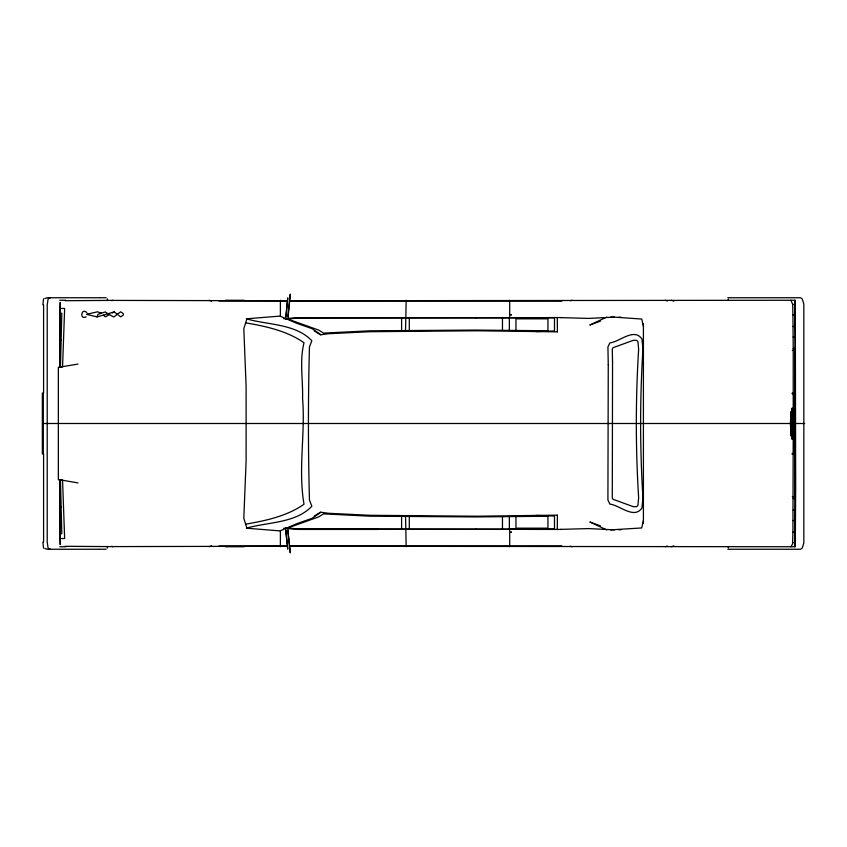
<?xml version="1.0" encoding="UTF-8"?>
<svg xmlns="http://www.w3.org/2000/svg" width="847" height="847" viewBox="0 0 847 847"><rect width="100%" height="100%" fill="white"/><g stroke="black" fill="none" stroke-linecap="round" stroke-linejoin="round"><path stroke-width="1.27" d="M289.558 546.241L795.301 546.739L795.672 487.703L795.301 300.262L289.558 300.759M77.988 482.928L59.745 479.751L60.211 544.632L60.084 480.164L58.348 479.741L58.348 367.259L60.042 366.889L60.211 302.368L59.745 367.249L60.465 367.005L61.82 313.263L59.745 313.263M792.548 433.812L792.58 426.983M792.591 425.385L792.453 423.235M557.379 515.167L557.305 529.439M793.216 435.178L792.908 533.441L792.538 544.018L790.929 546.739M794.687 300.262L795.259 360.896L794.687 546.739M792.443 433.24L792.39 419.996L791.617 419.996L792.093 424.029M792.04 415.242L792.771 408.169L793.491 423.669M792.464 415.242L792.517 411.398L791.871 411.398L791.183 411.769L790.622 423.5L791.183 435.633L791.924 436.036L792.538 436.036L792.57 430.414L792.728 435.125L792.686 414.501L792.781 433.124M792.125 416.216L792.728 419.879M792.358 432.976L792.421 429.757M792.21 412.203L792.538 436.036M246.879 318.917L243.809 328.689L246.106 386.041L246.117 423.5L246.106 460.959L243.809 518.311L246.879 528.083M791.871 411.398L791.765 415.242L792.559 415.242L792.718 412.203L792.813 423.669M791.956 415.242L792.104 412.203M287.906 315.846L290.277 294.153L287.906 319.15L285.841 319.245L287.747 298.43M59.745 496.924L59.745 490.593M285.841 316.079L287.747 297.805M405.84 317.71L406.147 300.262M107.378 548.168L107.548 546.58L65.155 546.294M42.879 304.888L43.525 298.832M59.745 356.407L59.745 350.076M728.155 300.262L728.335 299.055M643.413 520.556L641.73 527.956L610.56 529.883M59.745 331.897L60.698 325.566L59.745 320.537M101.46 313.125A35.489 0.858 17.7 0 1 97.416 311.823L86.521 314.343L97.056 316.916L97.998 314.343A31.508 0.773 -18.2 0 1 105.261 311.929A35.945 2.996 32.8 0 1 108.882 314.343A31.477 1.588 28.6 0 0 113.773 317.022A34.939 1.27 -37 0 0 120.645 311.812L123.09 313.464A18.348 4.754 0 0 1 123.09 315.211L120.645 316.863A38.443 2.297 37.2 0 0 118.824 315.465M59.745 526.463L60.698 521.434L59.745 515.103M792.697 435.834L792.03 439.286L791.934 436.449L791.034 435.909L790.399 423.5L791.034 411.494L791.892 411.028L791.966 408.169L792.697 411.695M405.851 317.636L405.512 330.552M378.535 529.439L297.784 529.439L287.906 528.581M793.152 435.527L792.94 426.983L791.426 427.047L791.532 424.029L792.983 423.235L792.548 414.966M65.155 300.706L107.548 300.42L107.378 298.832M314.279 516.088L320.59 512.107M50.397 297.752L48.12 298.832L47.21 304.888L47.21 542.112L48.12 548.168L50.397 549.248M86.182 316.82C79.279 320.261 81.344 307.196 86.849 312.607M606.748 317.106L589.84 325.004L600.407 321.161M106.648 300.399L286.942 300.759M111.698 300.664L112.767 300.262M209.114 546.739L211.57 545.817M60.465 367.005L77.988 364.072M44.817 298.557L47.22 297.752L99.258 297.752M561.836 301.14L289.558 300.971M97.056 316.916L114.207 311.94A38.443 2.297 37.2 0 1 117.902 314.756M665.191 546.739L667.394 546.05M671.068 546.739L673.841 545.87M287.906 318.419L298.038 317.636L547.977 317.636M794.084 453.441L794.084 393.876M570.349 300.706L572.117 300.262M791.701 429.058L791.723 429.831L792.421 429.313M792.474 411.642L793.131 411.928L793.417 423.5L792.792 439.286L791.797 423.5L792.104 411.494L791.49 423.5L792.125 436.036L792.146 430.414L792.21 435.125M245.514 524.229L246.339 524.049C266.392 520.587 287.239 515.982 304.031 504.23C297.922 469.736 305.492 433.473 302.57 398.535C303.099 380.197 299.393 360.695 304.031 342.77C287.239 331.018 266.392 326.413 246.339 322.951L245.514 322.771M791.723 429.831L792.781 429.757M791.829 429.058L791.924 436.036M285.841 316.365L287.906 316.143M283.756 318.737L285.841 318.578M618.734 529.798L621.338 529.64M643.413 326.444L641.73 319.044L614.361 317.138L588.623 318.408L560.513 317.625M536.13 331.601L554.489 330.944L554.489 317.826L298.388 318.091L287.546 318.938L318.641 330.086L323.565 333.115L370.033 330.806L475.749 330.065L547.935 330.775L547.935 318.832L515.961 318.832L515.961 330.446M795.153 326.466L793.036 326.466M557.379 515.145L477.2 516.215L370.001 515.294L328.35 513.271L320.928 512.234L312.109 518.311L296.736 523.711L280.039 530.9L246.339 528.189C267.557 521.996 295.698 523.382 311.855 506.22L309.462 500.154C308.086 449.111 308.086 397.889 309.462 346.847L311.855 340.78C295.698 323.618 267.557 325.004 246.339 318.811L280.029 316.1L296.736 323.289L312.109 328.689L320.928 334.766L328.35 333.729L370.001 331.706L477.2 330.785L557.379 331.855M793.141 336.915L795.195 336.905M793.036 520.534L795.153 520.534M475.749 529.364L476.342 529.364M560.513 529.375L588.623 528.592L614.361 529.862M218.886 300.971L286.942 300.971M508.348 317.646L509.693 317.646M547.935 317.583L561.116 317.561M515.961 516.554L515.961 528.168L547.935 528.168L547.935 516.225L475.749 516.935L370.033 516.194L323.565 513.885L318.641 516.914L287.546 528.062L298.388 528.909L554.489 529.174L554.489 516.056L536.13 515.4M508.348 529.354L561.116 529.439M99.84 297.752L106.14 297.752M727.848 297.752L800.563 297.752L802.289 299.055L803.835 304.041L803.835 542.959L802.289 547.945L800.563 549.248L727.848 549.248M59.745 300.262L65.748 300.262M225.207 300.262L244.201 300.262M790.929 300.262L792.686 304.401L794.941 304.401M87.093 314.343L88.395 314.343M792.686 304.401L792.919 314.777L795.068 314.777M59.745 340.071L60.942 340.071M792.347 350.372L794.624 350.372L795.238 348.466L793.216 348.466L792.919 314.777M792.125 393.114L794.613 393.135L795.047 395.009L795.037 452.552L794.613 454.193L792.125 454.204M792.125 393.876L794.592 393.887L794.846 395.041L794.846 452.457L794.592 453.431L792.125 453.441M792.75 416.216L791.087 416.216L791.013 418.259L791.829 419.043M792.316 418.407L792.908 418.407L792.813 411.642M42.879 423.5L792.538 423.5M794.645 423.5L804.65 423.5M792.316 425.385L792.961 425.385L792.803 423.235M792.57 430.414L791.109 430.361L791.034 427.809M792.347 496.628L794.624 496.628L795.238 498.534L793.216 498.534L794.624 496.628L794.645 453.346M59.745 506.93L60.942 506.93M554.489 529.375L297.869 529.354M792.919 532.223L795.068 532.223M59.745 533.737L61.82 533.737L60.465 479.995M59.745 538.544L64.637 538.544L62.562 480.111L59.745 480.048M792.686 542.599L794.941 542.599M286.942 546.029L218.886 546.029M289.558 546.029L561.836 545.86M286.942 546.241L106.648 546.601M59.745 546.739L65.748 546.739M225.207 546.739L244.201 546.739M99.258 549.248L47.22 549.248L44.817 548.443M99.84 549.248L106.14 549.248M795.195 510.095L793.141 510.085M610.56 317.117L614.361 317.138M475.749 317.636L476.342 317.636M618.734 317.202L621.338 317.36M283.756 528.263L285.841 528.422M287.906 530.857L287.906 527.85L285.841 527.755L285.841 530.635L287.906 530.857L290.277 552.847L287.906 531.154M570.349 546.294L572.117 546.739M671.068 300.262L673.841 301.13M665.191 300.262L667.394 300.95M600.407 525.839L589.84 521.996L606.748 529.894M209.114 300.262L211.57 301.183M111.698 546.336L112.767 546.739M314.279 330.912L320.59 334.893M405.851 529.364L405.512 516.448M791.617 419.996L791.818 421.806L792.834 421.806L791.68 418.259M792.39 419.996L792.421 421.806M791.881 427.047L791.934 424.029M792.21 424.029L791.977 419.996L792.072 421.806M728.155 546.739L728.335 547.945M42.879 542.112L43.525 548.168M285.841 530.635L287.747 548.57M405.84 529.29L406.147 546.739M285.841 530.921L287.747 549.195M791.977 430.414L792.104 435.125M791.5 430.361L791.32 429.058L792.432 429.058L792.443 429.831M792.347 424.029L792.136 430.361M792.009 429.058L792.019 429.831L792.146 429.313M792.443 415.03L792.485 418.407M792.326 429.821L792.337 430.361M792.241 429.058L792.252 429.821M557.379 331.833L557.305 317.561M794.645 393.654L794.624 350.372L793.216 348.466L793.216 411.822M792.623 414.437L792.623 433.177M643.413 323.85L643.413 523.15M509.693 300.262L509.693 317.731M509.693 529.269L509.693 546.739M509.365 317.561L509.365 330.383M509.365 516.617L509.365 529.439M502.462 317.869L502.462 330.309M502.462 516.691L502.462 529.131M409.302 317.921L409.302 330.552M409.302 516.448L409.302 529.079M401.605 317.953L401.605 330.563M401.605 516.437L401.605 529.047M280.389 300.262L280.389 316.175M280.389 530.825L280.389 546.739M43.599 304.888L43.599 393.188M43.599 453.812L43.599 542.112M43.303 392.976L43.303 454.024M42.35 392.976L42.35 454.024M103.514 315.211A48.565 1.44 45.5 0 0 104.541 316.259L105.557 316.81A39.216 1.758 -31.3 0 0 109.612 314.343M112.355 312.903A34.642 2.001 -27.1 0 1 114.207 311.94M59.745 308.456L59.745 366.952L62.562 366.889L64.637 308.456L59.745 308.456M608.262 364.813L607.913 500.016L609.861 504.113C619.485 505.013 634.149 519.73 641.973 507.935L642.937 497.803C639.856 448.285 639.856 398.715 642.937 349.197L641.973 339.065C634.149 327.27 619.485 341.987 609.861 342.887L607.913 346.984L608.262 364.813M612.55 362.622L612.286 498.047L613.016 499.296L633.312 506.675L636.626 506.675L637.929 505.415L638.638 497.708C635.568 448.264 635.568 398.736 638.638 349.292L637.929 341.585L636.626 340.325L633.312 340.325L613.016 347.704L612.286 348.953L612.55 362.622M511.461 532.181L510.741 532.223L511.461 532.181M511.461 314.777L510.741 314.777L511.461 314.777M792.538 419.434L792.559 423.235L792.538 419.434"/></g></svg>
